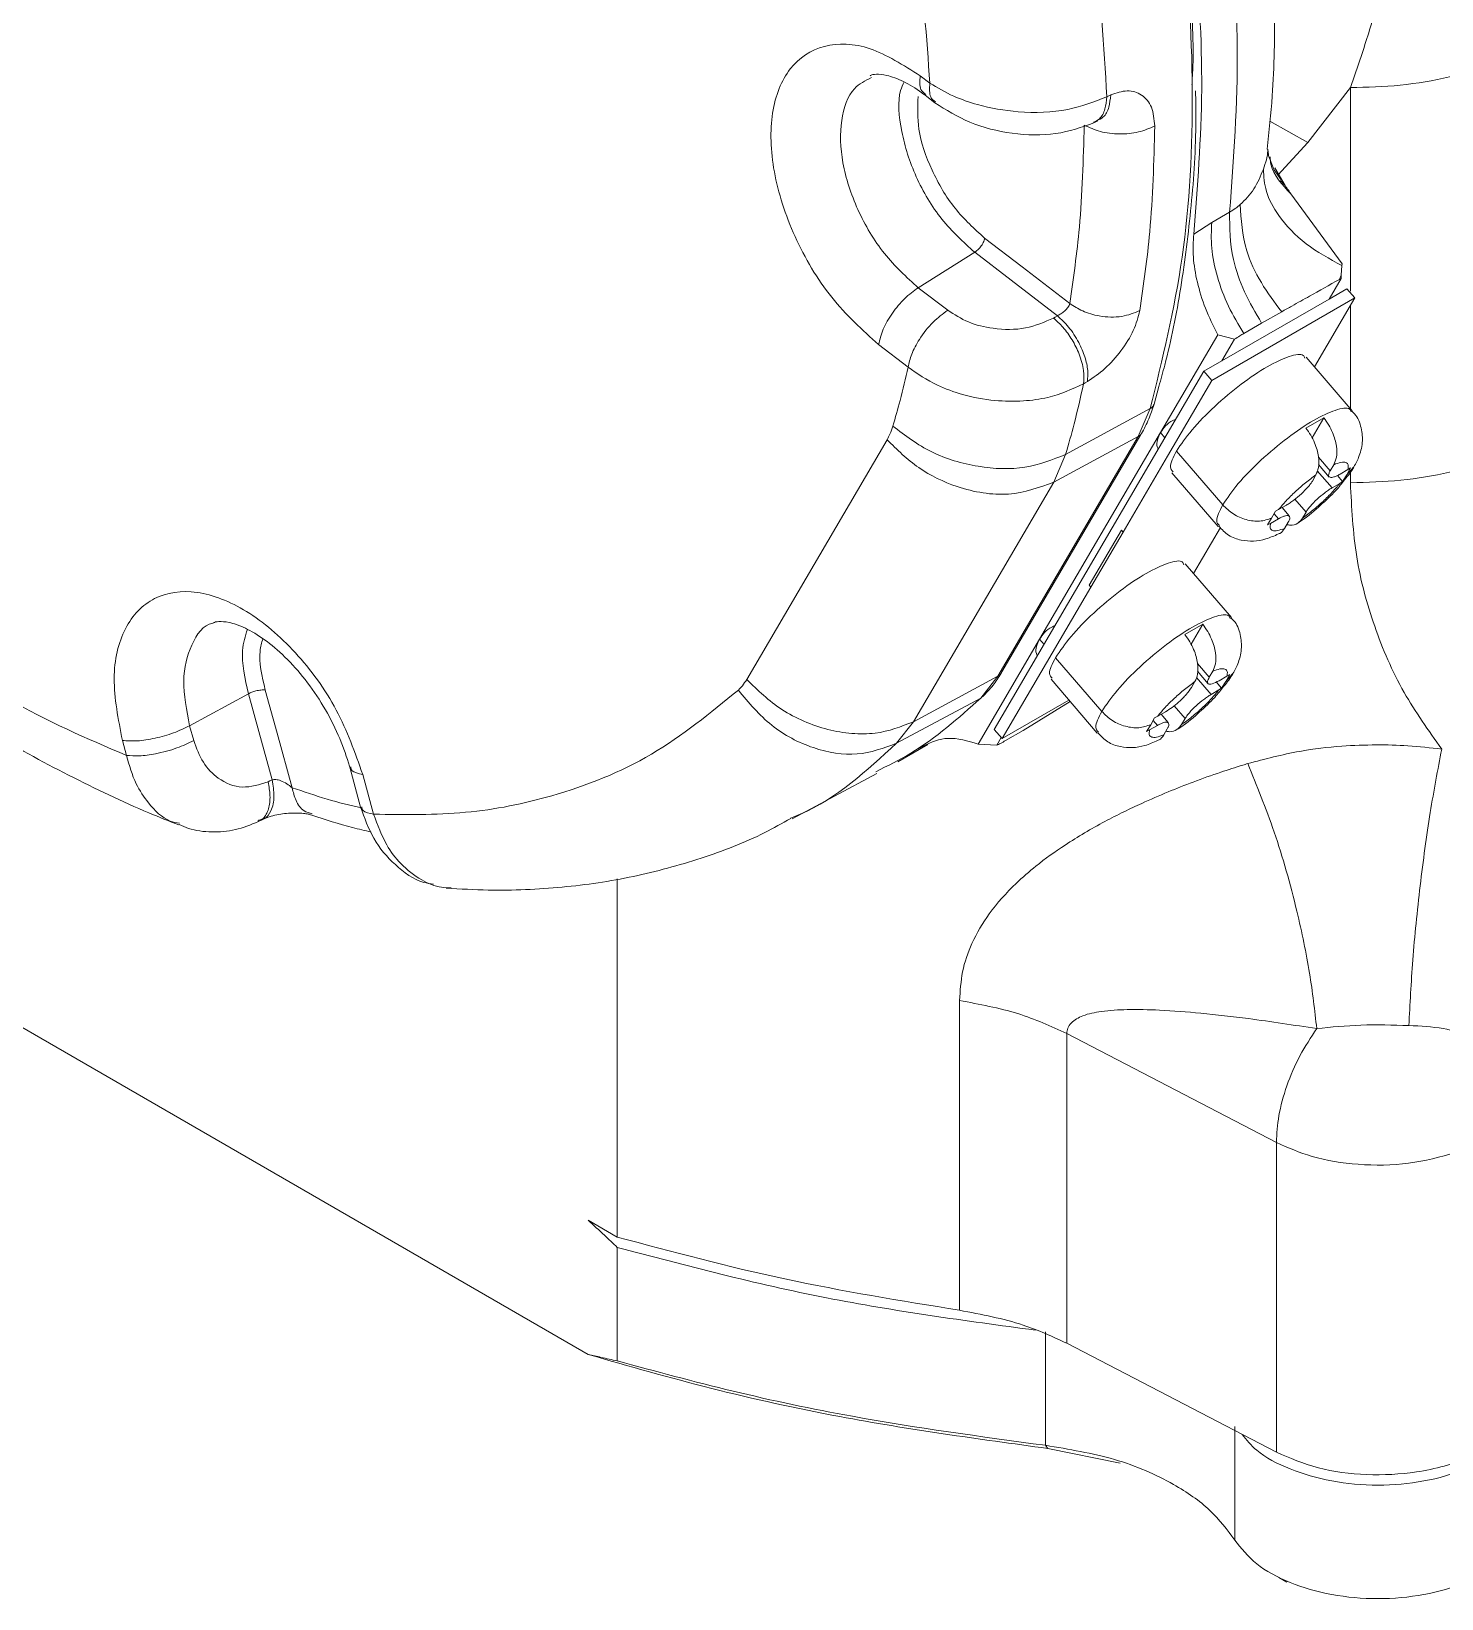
# Model space of a CAD drawing. Header units: millimetres. Extents: x 169 to 14583, y -399 to 10804.
# Drawn here: x 2799.3 to 2855.1, y 7844 to 7905.9 of the extents above; entities that cross this region are included whole.
import ezdxf

# ---------------------------------------------------------------- set-up
doc = ezdxf.new("R2010")
doc.units = ezdxf.units.MM
doc.header["$LTSCALE"] = 35

msp = doc.modelspace()

# ---------------------------------------------------------------- linework, layer by layer
at = {"color": 7, "linetype": 'Continuous', "lineweight": 18}
for p, q in [((2834.501, 7904.177), (2834.885, 7903.882)), ((2834.698, 7903.406), (2835.082, 7903.112)), ((2841.884, 7903.346), (2842.036, 7903.419)), ((2849.839, 7901.538), (2851.519, 7903.713)), ((2851.519, 7903.714), (2851.519, 7895.657)), ((2841.375, 7902.319), (2841.528, 7902.393)), ((2848.331, 7902.385), (2849.839, 7901.538)), ((2848.65, 7900.246), (2849.839, 7901.538)), ((2848.289, 7900.965), (2848.256, 7901.271)), ((2848.486, 7900.48), (2848.268, 7901.051)), ((2848.78, 7900.063), (2848.488, 7900.476)), ((2848.524, 7900.538), (2848.938, 7899.834)), ((2848.754, 7900.041), (2848.938, 7899.834)), ((2849.163, 7899.505), (2851.19, 7896.738)), ((2846.033, 7898.376), (2845.32, 7897.915)), ((2846.033, 7898.376), (2846.74, 7898.785)), ((2836.658, 7897.196), (2834.426, 7895.796)), ((2851.185, 7896.669), (2851.16, 7896.299)), ((2851.19, 7896.738), (2851.185, 7896.669)), ((2834.426, 7895.796), (2835.589, 7894.904)), ((2850.673, 7895.35), (2851.151, 7896.167)), ((2851.38, 7895.758), (2850.673, 7895.35)), ((2851.151, 7896.167), (2851.081, 7896.126)), ((2851.16, 7896.299), (2851.151, 7896.167)), ((2851.695, 7895.392), (2851.38, 7895.758)), ((2846.039, 7892.126), (2851.695, 7895.392)), ((2846.43, 7892.901), (2850.673, 7895.35)), ((2851.695, 7895.392), (2850.097, 7892.662)), ((2848.8, 7894.847), (2848.007, 7894.395)), ((2851.519, 7895.092), (2851.52, 7891.01)), ((2844.007, 7890.067), (2846.27, 7893.933)), ((2846.27, 7893.933), (2846.931, 7893.757)), ((2848.007, 7894.395), (2847.3, 7893.987)), ((2834.021, 7892.653), (2832.857, 7893.545)), ((2846.43, 7892.901), (2846.931, 7893.757)), ((2845.723, 7892.493), (2846.43, 7892.901)), ((2851.594, 7890.923), (2849.764, 7893.048)), ((2837.43, 7878.332), (2845.723, 7892.493)), ((2844.284, 7889.131), (2846.039, 7892.126)), ((2845.723, 7892.493), (2846.039, 7892.126)), ((2843.751, 7891.188), (2843.943, 7891.889)), ((2840.254, 7889.205), (2843.602, 7891.014)), ((2843.602, 7891.014), (2843.129, 7889.907)), ((2849.756, 7890.246), (2850.463, 7890.655)), ((2850.463, 7890.655), (2850.001, 7889.865)), ((2833.19, 7889.785), (2827.64, 7880.309)), ((2843.129, 7889.907), (2837.579, 7880.431)), ((2837.731, 7880.608), (2843.224, 7889.988)), ((2839.223, 7881.898), (2844.007, 7890.067)), ((2843.129, 7889.907), (2839.787, 7888.111)), ((2844.183, 7889.863), (2844.007, 7890.067)), ((2840.254, 7889.205), (2839.787, 7888.111)), ((2842.53, 7886.135), (2844.284, 7889.131)), ((2846.468, 7887.21), (2844.638, 7889.335)), ((2850.257, 7889.1), (2850.722, 7888.561)), ((2844.461, 7888.479), (2846.291, 7886.355)), ((2850.154, 7888.391), (2850.014, 7888.153)), ((2850.21, 7888.554), (2850.791, 7887.88)), ((2850.256, 7888.801), (2850.683, 7888.305)), ((2850.722, 7888.561), (2850.861, 7888.799)), ((2851.004, 7888.369), (2851.21, 7888.131)), ((2851.418, 7888.603), (2851.11, 7888.425)), ((2851.372, 7888.4), (2851.21, 7888.131)), ((2851.372, 7888.4), (2851.646, 7888.701)), ((2851.529, 7888.676), (2851.372, 7888.4)), ((2851.418, 7888.603), (2851.529, 7888.676)), ((2851.52, 7888.502), (2851.52, 7888.085)), ((2839.787, 7888.111), (2834.238, 7878.635)), ((2851.099, 7888.058), (2850.791, 7887.88)), ((2851.21, 7888.131), (2851.099, 7888.058)), ((2848.68, 7887.022), (2848.988, 7887.2)), ((2849.096, 7886.775), (2848.815, 7887.1)), ((2849.765, 7886.927), (2849.327, 7887.436)), ((2848.24, 7886.417), (2848.403, 7886.685)), ((2848.361, 7886.477), (2848.24, 7886.417)), ((2848.361, 7886.477), (2848.669, 7886.655)), ((2848.403, 7886.685), (2848.559, 7886.961)), ((2848.669, 7886.655), (2848.498, 7886.854)), ((2848.559, 7886.961), (2848.68, 7887.022)), ((2849.058, 7886.519), (2848.918, 7886.281)), ((2849.625, 7886.689), (2849.765, 7886.927)), ((2841.191, 7884.03), (2842.467, 7886.209)), ((2842.53, 7886.135), (2841.254, 7883.957)), ((2842.467, 7886.209), (2842.53, 7886.135)), ((2846.376, 7886.309), (2845.313, 7884.492)), ((2846.81, 7882.754), (2844.98, 7884.878)), ((2839.5, 7880.961), (2841.254, 7883.957)), ((2841.254, 7883.957), (2841.191, 7884.03)), ((2845.679, 7882.485), (2844.972, 7882.077)), ((2845.217, 7881.695), (2845.679, 7882.485)), ((2836.794, 7877.75), (2839.223, 7881.898)), ((2839.223, 7881.898), (2839.399, 7881.693)), ((2837.746, 7877.966), (2839.5, 7880.961)), ((2839.854, 7881.165), (2841.684, 7879.041)), ((2845.473, 7880.93), (2845.937, 7880.392)), ((2837.579, 7880.431), (2834.238, 7878.635)), ((2837.579, 7880.431), (2836.898, 7879.567)), ((2839.677, 7880.31), (2841.507, 7878.185)), ((2845.426, 7880.384), (2846.007, 7879.71)), ((2845.472, 7880.632), (2845.899, 7880.136)), ((2845.937, 7880.392), (2846.077, 7880.629)), ((2846.634, 7880.433), (2846.326, 7880.255)), ((2846.861, 7880.532), (2846.588, 7880.23)), ((2846.588, 7880.23), (2846.744, 7880.506)), ((2846.634, 7880.433), (2846.744, 7880.506)), ((2807.926, 7879.739), (2805.604, 7878.476)), ((2845.369, 7880.221), (2845.23, 7879.983)), ((2846.315, 7879.889), (2846.007, 7879.71)), ((2846.426, 7879.962), (2846.215, 7880.205)), ((2846.426, 7879.962), (2846.315, 7879.889)), ((2846.588, 7880.23), (2846.426, 7879.962)), ((2836.898, 7879.567), (2833.564, 7877.781)), ((2840.384, 7879.489), (2837.746, 7877.966)), ((2838.576, 7878.291), (2840.433, 7879.432)), ((2844.204, 7879.03), (2843.896, 7878.852)), ((2844.981, 7878.758), (2844.543, 7879.266)), ((2805.604, 7878.476), (2805.766, 7877.889)), ((2834.238, 7878.635), (2833.564, 7877.781)), ((2843.456, 7878.247), (2843.618, 7878.516)), ((2843.577, 7878.308), (2843.885, 7878.486)), ((2843.618, 7878.516), (2843.775, 7878.792)), ((2843.885, 7878.486), (2843.714, 7878.685)), ((2843.775, 7878.792), (2843.896, 7878.852)), ((2844.312, 7878.605), (2844.031, 7878.931)), ((2844.841, 7878.52), (2844.981, 7878.758)), ((2803.104, 7877.302), (2802.943, 7877.889)), ((2837.746, 7877.966), (2837.43, 7878.332)), ((2837.528, 7877.7), (2837.709, 7878.009)), ((2837.878, 7877.888), (2838.576, 7878.291)), ((2843.577, 7878.308), (2843.456, 7878.247)), ((2844.273, 7878.349), (2844.134, 7878.112)), ((2833.621, 7877.048), (2834.798, 7877.727)), ((2834.194, 7877.44), (2834.64, 7877.679)), ((2836.794, 7877.75), (2837.528, 7877.7)), ((2811.936, 7876.832), (2812.368, 7875.261)), ((2812.45, 7876.547), (2812.882, 7874.975)), ((2829.437, 7874.797), (2832.782, 7876.587)), ((2808.32, 7874.682), (2808.478, 7874.76)), ((2822.519, 7858.255), (2822.519, 7872.421)), ((2821.367, 7853.613), (2796.36, 7868.049)), ((2836.058, 7867.608), (2836.058, 7855.36)), ((2840.298, 7866.301), (2848.589, 7861.991)), ((2840.298, 7866.301), (2840.298, 7854.053)), ((2848.589, 7849.743), (2848.589, 7861.991)), ((2822.519, 7858.255), (2821.367, 7858.92)), ((2822.519, 7857.847), (2822.519, 7853.356)), ((2839.457, 7854.509), (2839.457, 7850.018)), ((2846.944, 7850.761), (2846.944, 7846.27)), ((2839.554, 7849.893), (2842.417, 7849.306)), ((2848.683, 7844.796), (2849.01, 7844.606))]:
    msp.add_line(p, q, dxfattribs=at)
at = {"color": 7, "linetype": 'Continuous', "lineweight": 18, "flags": 128}
for points in [[(2840.417, 7895.177), (2838.532, 7896.623), (2837.05, 7897.758)], [(2839.928, 7894.689), (2838.097, 7896.093), (2836.658, 7897.196)], [(2839.928, 7894.689), (2839.842, 7894.638), (2839.775, 7894.598)], [(2841.118, 7892.086), (2841.032, 7892.036), (2840.964, 7891.996)], [(2808.863, 7876.335), (2808.339, 7878.241), (2807.926, 7879.739)], [(2809.654, 7876.024), (2809.059, 7878.187), (2808.592, 7879.886)], [(2808.863, 7876.335), (2808.775, 7876.291), (2808.706, 7876.257)], [(2840.298, 7854.053), (2844.941, 7851.64), (2848.589, 7849.743)], [(2839.457, 7850.018), (2839.512, 7849.948), (2839.554, 7849.893)]]:
    msp.add_lwpolyline(points, dxfattribs=at)
at = {"color": 7, "linetype": 'Continuous', "lineweight": 18}
for points, knots in [([(2845.32, 7897.915), (2845.47, 7899.799), (2845.771, 7903.56), (2845.41, 7909.691), (2844.459, 7916.063), (2842.872, 7922.627), (2840.692, 7929.263), (2837.943, 7935.853), (2834.705, 7942.334), (2832.158, 7946.442), (2830.882, 7948.499)], [0, 0, 0, 0, 0.12525, 0.250011, 0.374766, 0.500001, 0.625239, 0.750001, 0.874763, 1, 1, 1, 1]), ([(2830.65, 7948.312), (2832.108, 7945.94), (2835.022, 7941.199), (2838.606, 7933.677), (2841.517, 7926.06), (2843.671, 7918.438), (2844.891, 7911.07), (2845.395, 7906.152), (2845.255, 7903.895), (2845.25, 7903.823)], [0, 0, 0, 0, 0.165869, 0.331532, 0.497185, 0.663023, 0.828865, 0.994526, 1, 1, 1, 1]), ([(2827.193, 7946.356), (2828.389, 7944.434), (2830.779, 7940.59), (2833.858, 7934.533), (2836.51, 7928.37), (2838.703, 7922.056), (2840.373, 7915.696), (2841.517, 7909.357), (2841.762, 7905.35), (2841.884, 7903.346)], [0, 0, 0, 0, 0.140003, 0.280007, 0.42001, 0.560014, 0.706676, 0.853338, 1, 1, 1, 1]), ([(2821.487, 7942.539), (2822.905, 7940.228), (2825.739, 7935.604), (2829.175, 7928.256), (2831.716, 7921.347), (2833.413, 7915.016), (2834.492, 7909.311), (2834.754, 7905.692), (2834.885, 7903.882)], [0, 0, 0, 0, 0.186634, 0.373274, 0.559906, 0.706603, 0.853304, 1, 1, 1, 1]), ([(2848.226, 7901.28), (2848.301, 7901.976), (2848.497, 7903.817), (2848.546, 7906.947), (2848.401, 7910.637), (2848.012, 7914.423), (2847.391, 7918.276), (2846.594, 7922.009), (2845.915, 7924.46), (2845.599, 7925.601)], [0, 0, 0, 0, 0.0937321, 0.2481244, 0.402723, 0.5572743, 0.7116737, 0.8658724, 1, 1, 1, 1]), ([(2846.74, 7898.785), (2846.899, 7900.91), (2847.218, 7905.16), (2846.692, 7911.65), (2845.677, 7917.84), (2844.644, 7921.721), (2844.128, 7923.662)], [0, 0, 0, 0, 0.279961, 0.559922, 0.779961, 1, 1, 1, 1]), ([(2853.273, 7923.743), (2853.441, 7923.086), (2853.781, 7921.756), (2854.058, 7919.648), (2854.172, 7917.409), (2854.102, 7915.47), (2853.957, 7913.853), (2853.797, 7912.584), (2853.571, 7911.204), (2853.295, 7909.834), (2852.95, 7908.361), (2852.517, 7906.76), (2852.024, 7905.159), (2851.663, 7904.124), (2851.52, 7903.714)], [0, 0, 0, 0, 0.107755, 0.218412, 0.332253, 0.452307, 0.509597, 0.571834, 0.638979, 0.710995, 0.770518, 0.851763, 0.941218, 1, 1, 1, 1]), ([(2853.273, 7923.743), (2853.41, 7923.595), (2853.682, 7923.301), (2854.071, 7922.833), (2854.446, 7922.346), (2854.804, 7921.837), (2855.148, 7921.309), (2855.476, 7920.76), (2855.972, 7919.855), (2856.589, 7918.528), (2857.581, 7915.784), (2858.198, 7912.931), (2858.533, 7910.124), (2858.659, 7908.598), (2858.722, 7907.289), (2858.744, 7906.355), (2858.749, 7905.881), (2858.751, 7905.643), (2858.751, 7905.507), (2858.751, 7905.438), (2858.751, 7905.404)], [0, 0, 0, 0, 0.0362716, 0.0725166, 0.1087744, 0.145069, 0.1814246, 0.217865, 0.2544143, 0.3556594, 0.4583843, 0.7166696, 0.7866137, 0.8570825, 0.9281736, 0.9639837, 0.9819599, 0.9909663, 0.9954742, 1, 1, 1, 1]), ([(2832.857, 7893.545), (2832.213, 7894.128), (2830.925, 7895.295), (2829.446, 7897.803), (2828.603, 7900.415), (2828.534, 7902.806), (2829.25, 7904.594), (2830.636, 7905.497), (2832.495, 7905.446), (2833.832, 7904.6), (2834.501, 7904.177)], [0, 0, 0, 0, 0.125011, 0.249999, 0.374998, 0.499996, 0.624994, 0.749994, 0.874944, 1, 1, 1, 1]), ([(2851.52, 7903.714), (2852.181, 7903.729), (2853.519, 7903.761), (2855.455, 7904.103), (2857.258, 7904.635), (2858.257, 7905.149), (2858.751, 7905.404)], [0, 0, 0, 0, 0.247474, 0.5, 0.752526, 1, 1, 1, 1]), ([(2834.426, 7895.796), (2833.961, 7896.217), (2833.031, 7897.06), (2831.963, 7898.87), (2831.351, 7900.761), (2831.314, 7902.467), (2831.736, 7903.689), (2832.329, 7903.987), (2832.569, 7904.108)], [0, 0, 0, 0, 0.1759551, 0.3519102, 0.5278653, 0.7038204, 0.8797755, 1, 1, 1, 1]), ([(2832.524, 7904.177), (2832.53, 7904.181), (2832.581, 7904.219), (2832.72, 7904.247), (2833.162, 7904.223), (2833.803, 7903.995), (2834.357, 7903.663), (2834.653, 7903.44), (2834.699, 7903.406)], [0, 0, 0, 0, 0.031352, 0.280008, 0.502957, 0.740563, 0.960224, 1, 1, 1, 1]), ([(2836.658, 7897.196), (2836.208, 7897.603), (2835.309, 7898.417), (2834.267, 7900.179), (2833.708, 7901.976), (2833.583, 7903.329), (2833.812, 7903.828), (2833.861, 7903.936)], [0, 0, 0, 0, 0.233891, 0.467782, 0.701674, 0.935565, 1, 1, 1, 1]), ([(2834.501, 7904.177), (2834.487, 7903.974), (2834.464, 7903.632), (2834.648, 7903.493), (2834.723, 7903.436)], [0, 0, 0, 0, 0.593246, 1, 1, 1, 1]), ([(2834.885, 7903.882), (2834.871, 7903.678), (2834.847, 7903.333), (2835.036, 7903.199), (2835.113, 7903.145)], [0, 0, 0, 0, 0.594325, 1, 1, 1, 1]), ([(2834.885, 7903.882), (2835.188, 7903.703), (2835.755, 7903.367), (2836.942, 7902.959), (2838.49, 7902.684), (2840.36, 7902.749), (2841.39, 7903.152), (2841.884, 7903.346)], [0, 0, 0, 0, 0.155618, 0.291561, 0.503527, 0.761466, 1, 1, 1, 1]), ([(2834.415, 7903.352), (2834.399, 7902.933), (2834.365, 7902.038), (2834.91, 7900.435), (2835.832, 7898.862), (2836.644, 7898.126), (2837.05, 7897.758)], [0, 0, 0, 0, 0.2268963, 0.4845904, 0.7421229, 1, 1, 1, 1]), ([(2841.884, 7903.346), (2841.867, 7903.18), (2841.832, 7902.831), (2841.642, 7902.473), (2841.441, 7902.381), (2841.362, 7902.345)], [0, 0, 0, 0, 0.355145, 0.745296, 1, 1, 1, 1]), ([(2842.036, 7903.419), (2842.02, 7903.252), (2841.985, 7902.903), (2841.79, 7902.54), (2841.582, 7902.446), (2841.495, 7902.407)], [0, 0, 0, 0, 0.347982, 0.730255, 1, 1, 1, 1]), ([(2842.036, 7903.419), (2842.261, 7903.496), (2842.716, 7903.652), (2843.293, 7903.458), (2843.703, 7902.974), (2843.756, 7902.454), (2843.782, 7902.192)], [0, 0, 0, 0, 0.237982, 0.482682, 0.738233, 1, 1, 1, 1]), ([(2843.943, 7891.889), (2844.021, 7892.169), (2844.372, 7893.423), (2844.843, 7895.781), (2845.248, 7899.029), (2845.428, 7901.638), (2845.401, 7903.198), (2845.395, 7903.578)], [0, 0, 0, 0, 0.0798474, 0.356772, 0.6338292, 0.9109798, 1, 1, 1, 1]), ([(2835.084, 7903.11), (2835.525, 7902.83), (2836.41, 7902.267), (2838.139, 7901.843), (2839.922, 7901.8), (2840.889, 7902.145), (2841.375, 7902.319)], [0, 0, 0, 0, 0.246085, 0.494446, 0.745708, 1, 1, 1, 1]), ([(2840.992, 7902.226), (2840.954, 7900.863), (2840.887, 7898.428), (2840.561, 7896.171), (2840.417, 7895.177)], [0, 0, 0, 0, 0.559968, 1, 1, 1, 1]), ([(2843.782, 7902.192), (2843.744, 7900.779), (2843.674, 7898.257), (2843.336, 7895.919), (2843.188, 7894.891)], [0, 0, 0, 0, 0.559967, 1, 1, 1, 1]), ([(2848.075, 7900.486), (2848.163, 7900.739), (2848.261, 7901.023), (2848.246, 7901.255), (2848.245, 7901.28)], [0, 0, 0, 0, 0.891368, 1, 1, 1, 1]), ([(2848.341, 7900.974), (2848.349, 7900.875), (2848.397, 7900.314), (2848.817, 7899.87), (2849.163, 7899.505)], [0, 0, 0, 0, 0.17746, 1, 1, 1, 1]), ([(2847.161, 7899.083), (2847.355, 7899.277), (2847.749, 7899.671), (2847.965, 7900.212), (2848.075, 7900.486)], [0, 0, 0, 0, 0.493183, 1, 1, 1, 1]), ([(2851.185, 7896.669), (2850.691, 7896.94), (2849.68, 7897.495), (2848.683, 7898.562), (2848.131, 7899.595), (2848.094, 7900.194), (2848.075, 7900.486)], [0, 0, 0, 0, 0.274494, 0.562163, 0.786505, 1, 1, 1, 1]), ([(2848.938, 7899.834), (2848.981, 7899.774), (2849.058, 7899.667), (2849.131, 7899.555), (2849.163, 7899.505)], [0, 0, 0, 0, 0.55374, 1, 1, 1, 1]), ([(2846.74, 7898.785), (2846.822, 7898.835), (2846.969, 7898.925), (2847.102, 7899.035), (2847.161, 7899.083)], [0, 0, 0, 0, 0.555394, 1, 1, 1, 1]), ([(2848.8, 7894.847), (2848.517, 7895.223), (2847.941, 7895.989), (2847.25, 7897.501), (2847.194, 7898.487), (2847.161, 7899.083)], [0, 0, 0, 0, 0.276678, 0.562556, 1, 1, 1, 1]), ([(2847.3, 7893.987), (2847.087, 7894.342), (2846.655, 7895.064), (2846.227, 7896.232), (2845.987, 7897.379), (2846.018, 7898.047), (2846.033, 7898.376)], [0, 0, 0, 0, 0.24596, 0.499952, 0.753969, 1, 1, 1, 1]), ([(2848.007, 7894.395), (2847.769, 7894.8), (2847.292, 7895.61), (2846.748, 7897.179), (2846.743, 7898.176), (2846.74, 7898.785)], [0, 0, 0, 0, 0.280601, 0.561202, 1, 1, 1, 1]), ([(2837.05, 7897.758), (2837.036, 7897.702), (2837.007, 7897.59), (2836.9, 7897.42), (2836.779, 7897.282), (2836.698, 7897.224), (2836.658, 7897.196)], [0, 0, 0, 0, 0.279642, 0.559288, 0.779644, 1, 1, 1, 1]), ([(2846.27, 7893.933), (2846.099, 7894.282), (2845.761, 7894.97), (2845.443, 7896.02), (2845.271, 7897.026), (2845.303, 7897.618), (2845.32, 7897.915)], [0, 0, 0, 0, 0.256711, 0.50682, 0.753544, 1, 1, 1, 1]), ([(2851.081, 7896.126), (2850.687, 7895.903), (2850.059, 7895.547), (2849.303, 7895.129), (2848.935, 7894.922), (2848.8, 7894.847)], [0, 0, 0, 0, 0.514513, 0.822428, 1, 1, 1, 1]), ([(2851.081, 7896.126), (2851.096, 7896.158), (2851.123, 7896.216), (2851.149, 7896.274), (2851.16, 7896.299)], [0, 0, 0, 0, 0.560041, 1, 1, 1, 1]), ([(2840.417, 7895.177), (2840.399, 7895.125), (2840.361, 7895.019), (2840.222, 7894.875), (2840.07, 7894.761), (2839.976, 7894.713), (2839.928, 7894.689)], [0, 0, 0, 0, 0.274659, 0.555015, 0.778061, 1, 1, 1, 1]), ([(2843.188, 7894.891), (2842.959, 7894.799), (2842.486, 7894.609), (2841.646, 7894.639), (2840.921, 7894.846), (2840.58, 7895.07), (2840.417, 7895.177)], [0, 0, 0, 0, 0.273814, 0.5663848, 0.7920835, 1, 1, 1, 1]), ([(2835.589, 7894.904), (2835.394, 7894.76), (2834.987, 7894.46), (2834.48, 7893.809), (2834.142, 7893.171), (2834.06, 7892.822), (2834.021, 7892.653)], [0, 0, 0, 0, 0.266716, 0.556943, 0.785525, 1, 1, 1, 1]), ([(2839.775, 7894.598), (2839.42, 7894.442), (2838.711, 7894.128), (2837.466, 7894.133), (2836.376, 7894.402), (2835.852, 7894.737), (2835.589, 7894.904)], [0, 0, 0, 0, 0.279578, 0.559242, 0.779637, 1, 1, 1, 1]), ([(2839.775, 7894.598), (2839.902, 7894.483), (2840.168, 7894.242), (2840.525, 7893.74), (2840.82, 7893.145), (2840.996, 7892.516), (2840.974, 7892.164), (2840.964, 7891.996)], [0, 0, 0, 0, 0.17614, 0.366711, 0.563802, 0.79098, 1, 1, 1, 1]), ([(2841.118, 7892.086), (2841.128, 7892.226), (2841.151, 7892.518), (2841.03, 7893.062), (2840.777, 7893.665), (2840.395, 7894.257), (2840.08, 7894.549), (2839.928, 7894.689)], [0, 0, 0, 0, 0.176149, 0.366723, 0.563812, 0.790985, 1, 1, 1, 1]), ([(2843.188, 7894.891), (2843.12, 7894.633), (2842.987, 7894.12), (2842.471, 7893.3), (2841.819, 7892.565), (2841.349, 7892.244), (2841.118, 7892.086)], [0, 0, 0, 0, 0.257594, 0.51209, 0.759123, 1, 1, 1, 1]), ([(2846.931, 7893.757), (2847.002, 7893.803), (2847.128, 7893.886), (2847.248, 7893.956), (2847.3, 7893.987)], [0, 0, 0, 0, 0.56464, 1, 1, 1, 1]), ([(2834.021, 7892.653), (2833.919, 7892.21), (2833.736, 7891.418), (2833.517, 7890.659), (2833.42, 7890.325)], [0, 0, 0, 0, 0.559995, 1, 1, 1, 1]), ([(2840.964, 7891.996), (2840.513, 7891.789), (2839.789, 7891.459), (2838.551, 7891.294), (2837.4, 7891.308), (2836.238, 7891.529), (2835.037, 7891.96), (2834.393, 7892.399), (2834.021, 7892.653)], [0, 0, 0, 0, 0.219971, 0.352552, 0.499908, 0.669067, 0.808931, 1, 1, 1, 1]), ([(2844.638, 7889.335), (2844.821, 7889.606), (2845.188, 7890.148), (2846.132, 7891.113), (2847.197, 7892.008), (2848.263, 7892.723), (2849.126, 7893.117), (2849.643, 7893.211), (2849.701, 7893.051), (2849.716, 7893.008)], [0, 0, 0, 0, 0.1570145, 0.3140256, 0.4710382, 0.6280509, 0.7850635, 0.9420762, 1, 1, 1, 1]), ([(2840.964, 7891.996), (2840.845, 7891.463), (2840.631, 7890.513), (2840.369, 7889.604), (2840.254, 7889.205)], [0, 0, 0, 0, 0.559994, 1, 1, 1, 1]), ([(2843.254, 7890.026), (2843.356, 7890.216), (2843.552, 7890.578), (2843.687, 7890.991), (2843.751, 7891.188)], [0, 0, 0, 0, 0.525137, 1, 1, 1, 1]), ([(2843.602, 7891.014), (2843.647, 7891.044), (2843.719, 7891.091), (2843.735, 7891.164), (2843.742, 7891.191)], [0, 0, 0, 0, 0.641969, 1, 1, 1, 1]), ([(2851.546, 7890.884), (2851.531, 7890.927), (2851.473, 7891.087), (2850.956, 7890.993), (2850.093, 7890.599), (2849.027, 7889.883), (2847.962, 7888.988), (2847.018, 7888.023), (2846.651, 7887.481), (2846.468, 7887.21)], [0, 0, 0, 0, 0.057571, 0.214642, 0.371714, 0.528785, 0.685857, 0.842928, 1, 1, 1, 1]), ([(2851.63, 7888.661), (2851.706, 7888.8), (2851.874, 7889.103), (2852.019, 7889.641), (2851.97, 7890.252), (2851.807, 7890.712), (2851.609, 7890.88), (2851.569, 7890.914)], [0, 0, 0, 0, 0.214168, 0.470161, 0.702575, 0.93956, 1, 1, 1, 1]), ([(2833.42, 7890.325), (2833.384, 7890.217), (2833.32, 7890.024), (2833.23, 7889.858), (2833.19, 7889.785)], [0, 0, 0, 0, 0.559959, 1, 1, 1, 1]), ([(2844.007, 7890.067), (2844.132, 7890.248), (2844.276, 7890.458), (2844.575, 7890.585), (2844.616, 7890.602)], [0, 0, 0, 0, 0.861893, 1, 1, 1, 1]), ([(2850.154, 7888.391), (2850.194, 7888.483), (2850.282, 7888.683), (2850.278, 7889.045), (2850.208, 7889.385), (2850.106, 7889.672), (2849.957, 7889.971), (2849.825, 7890.153), (2849.756, 7890.246)], [0, 0, 0, 0, 0.200902, 0.434033, 0.563211, 0.700536, 0.846092, 1, 1, 1, 1]), ([(2850.463, 7890.655), (2850.532, 7890.561), (2850.664, 7890.379), (2850.812, 7890.079), (2850.914, 7889.793), (2850.985, 7889.453), (2850.989, 7889.091), (2850.901, 7888.891), (2850.861, 7888.799)], [0, 0, 0, 0, 0.153908, 0.299464, 0.436789, 0.565967, 0.799098, 1, 1, 1, 1]), ([(2839.787, 7888.111), (2839.209, 7887.898), (2838.054, 7887.472), (2836.082, 7887.803), (2834.383, 7888.608), (2833.587, 7889.393), (2833.19, 7889.785)], [0, 0, 0, 0, 0.279632, 0.559263, 0.779632, 1, 1, 1, 1]), ([(2843.249, 7890.029), (2843.244, 7890.018), (2843.223, 7889.965), (2843.171, 7889.933), (2843.129, 7889.907)], [0, 0, 0, 0, 0.204504, 1, 1, 1, 1]), ([(2843.916, 7889.407), (2843.903, 7889.438), (2843.809, 7889.66), (2843.915, 7889.879), (2844.007, 7890.067)], [0, 0, 0, 0, 0.139019, 1, 1, 1, 1]), ([(2851.52, 7888.085), (2852.188, 7888.101), (2853.526, 7888.133), (2855.455, 7888.475), (2857.252, 7889.004), (2858.252, 7889.518), (2858.751, 7889.775)], [0, 0, 0, 0, 0.25, 0.5, 0.75, 1, 1, 1, 1]), ([(2844.509, 7888.519), (2844.456, 7888.572), (2844.317, 7888.707), (2844.516, 7889.096), (2844.638, 7889.335)], [0, 0, 0, 0, 0.386906, 1, 1, 1, 1]), ([(2848.68, 7887.022), (2848.775, 7887.137), (2848.965, 7887.368), (2849.337, 7887.734), (2849.741, 7888.089), (2850.016, 7888.29), (2850.154, 7888.391)], [0, 0, 0, 0, 0.249842, 0.5, 0.750158, 1, 1, 1, 1]), ([(2850.722, 7888.561), (2850.703, 7888.527), (2850.667, 7888.46), (2850.644, 7888.357), (2850.696, 7888.288), (2850.826, 7888.294), (2850.977, 7888.352), (2851.065, 7888.4), (2851.11, 7888.425)], [0, 0, 0, 0, 0.124637, 0.246421, 0.501058, 0.754645, 0.875928, 1, 1, 1, 1]), ([(2850.861, 7888.799), (2850.961, 7888.835), (2851.161, 7888.909), (2851.35, 7888.896), (2851.455, 7888.806), (2851.43, 7888.67), (2851.418, 7888.603)], [0, 0, 0, 0, 0.249842, 0.5, 0.750158, 1, 1, 1, 1]), ([(2851.289, 7888.2), (2851.361, 7888.284), (2851.504, 7888.449), (2851.603, 7888.615), (2851.652, 7888.697)], [0, 0, 0, 0, 0.506286, 1, 1, 1, 1]), ([(2848.988, 7887.2), (2849.035, 7887.228), (2849.128, 7887.285), (2849.331, 7887.431), (2849.585, 7887.648), (2849.81, 7887.875), (2849.946, 7888.044), (2849.991, 7888.116), (2850.014, 7888.153)], [0, 0, 0, 0, 0.124637, 0.246421, 0.501058, 0.754645, 0.875928, 1, 1, 1, 1]), ([(2851.099, 7888.058), (2851.004, 7887.943), (2850.814, 7887.712), (2850.442, 7887.346), (2850.038, 7886.991), (2849.763, 7886.79), (2849.625, 7886.689)], [0, 0, 0, 0, 0.249842, 0.5, 0.750158, 1, 1, 1, 1]), ([(2850.791, 7887.88), (2850.744, 7887.852), (2850.651, 7887.795), (2850.448, 7887.649), (2850.194, 7887.432), (2849.969, 7887.205), (2849.833, 7887.036), (2849.788, 7886.964), (2849.765, 7886.927)], [0, 0, 0, 0, 0.124637, 0.246421, 0.501058, 0.754645, 0.875928, 1, 1, 1, 1]), ([(2850.327, 7887.185), (2850.542, 7887.378), (2850.913, 7887.712), (2851.178, 7888.055), (2851.289, 7888.2)], [0, 0, 0, 0, 0.578612, 1, 1, 1, 1]), ([(2851.52, 7888.085), (2851.567, 7887.104), (2851.659, 7885.188), (2852.411, 7882.398), (2853.518, 7879.82), (2854.606, 7878.286), (2855.129, 7877.549)], [0, 0, 0, 0, 0.264749, 0.517121, 0.768257, 1, 1, 1, 1]), ([(2846.468, 7887.21), (2846.346, 7886.971), (2846.147, 7886.582), (2846.286, 7886.446), (2846.34, 7886.394)], [0, 0, 0, 0, 0.612192, 1, 1, 1, 1]), ([(2849.454, 7886.505), (2849.467, 7886.512), (2849.733, 7886.669), (2850.051, 7886.919), (2850.305, 7887.164), (2850.327, 7887.185)], [0, 0, 0, 0, 0.045201, 0.91769, 1, 1, 1, 1]), ([(2848.918, 7886.281), (2848.818, 7886.245), (2848.618, 7886.171), (2848.429, 7886.184), (2848.324, 7886.275), (2848.349, 7886.41), (2848.361, 7886.477)], [0, 0, 0, 0, 0.249842, 0.5, 0.750158, 1, 1, 1, 1]), ([(2849.058, 7886.519), (2849.076, 7886.553), (2849.112, 7886.62), (2849.135, 7886.723), (2849.083, 7886.792), (2848.953, 7886.786), (2848.802, 7886.728), (2848.714, 7886.68), (2848.669, 7886.655)], [0, 0, 0, 0, 0.124637, 0.246421, 0.501058, 0.754645, 0.875928, 1, 1, 1, 1]), ([(2849.625, 7886.689), (2849.569, 7886.616), (2849.446, 7886.458), (2849.212, 7886.39), (2849.049, 7886.418), (2849.003, 7886.426)], [0, 0, 0, 0, 0.383497, 0.828513, 1, 1, 1, 1]), ([(2846.317, 7886.364), (2846.437, 7886.235), (2846.685, 7885.971), (2847.193, 7885.796), (2847.705, 7885.761), (2848.197, 7885.848), (2848.51, 7885.986), (2848.675, 7886.058)], [0, 0, 0, 0, 0.188228, 0.386053, 0.57043, 0.773954, 1, 1, 1, 1]), ([(2848.668, 7886.065), (2848.69, 7886.07), (2848.801, 7886.095), (2848.866, 7886.199), (2848.918, 7886.281)], [0, 0, 0, 0, 0.200648, 1, 1, 1, 1]), ([(2839.854, 7881.165), (2840.037, 7881.436), (2840.404, 7881.978), (2841.348, 7882.943), (2842.413, 7883.838), (2843.479, 7884.554), (2844.342, 7884.948), (2844.859, 7885.042), (2844.917, 7884.882), (2844.932, 7884.838)], [0, 0, 0, 0, 0.157014, 0.314026, 0.471041, 0.628056, 0.785071, 0.942086, 1, 1, 1, 1]), ([(2802.943, 7877.889), (2802.779, 7878.733), (2802.453, 7880.421), (2802.954, 7882.439), (2804.126, 7883.667), (2805.854, 7883.914), (2807.863, 7883.139), (2809.834, 7881.467), (2811.531, 7879.14), (2812.144, 7877.411), (2812.45, 7876.547)], [0, 0, 0, 0, 0.125009, 0.249998, 0.374994, 0.499995, 0.624991, 0.749994, 0.87495, 1, 1, 1, 1]), ([(2841.684, 7879.041), (2841.867, 7879.312), (2842.234, 7879.854), (2843.178, 7880.819), (2844.243, 7881.714), (2845.309, 7882.429), (2846.172, 7882.823), (2846.689, 7882.917), (2846.746, 7882.757), (2846.762, 7882.714)], [0, 0, 0, 0, 0.157072, 0.314143, 0.471215, 0.628286, 0.785358, 0.942429, 1, 1, 1, 1]), ([(2846.846, 7880.492), (2846.922, 7880.63), (2847.09, 7880.934), (2847.235, 7881.472), (2847.186, 7882.082), (2847.023, 7882.543), (2846.825, 7882.71), (2846.785, 7882.745)], [0, 0, 0, 0, 0.214168, 0.470161, 0.702575, 0.93956, 1, 1, 1, 1]), ([(2805.604, 7878.476), (2805.484, 7879.09), (2805.244, 7880.318), (2805.637, 7881.707), (2806.125, 7882.475), (2806.535, 7882.532), (2806.54, 7882.532)], [0, 0, 0, 0, 0.332009, 0.664017, 0.996026, 1, 1, 1, 1]), ([(2806.54, 7882.537), (2806.54, 7882.538), (2806.589, 7882.576), (2806.706, 7882.598), (2807.136, 7882.589), (2807.779, 7882.374), (2808.562, 7881.91), (2809.385, 7881.217), (2810.188, 7880.319), (2810.914, 7879.26), (2811.498, 7878.128), (2811.802, 7877.306), (2811.92, 7876.89), (2811.936, 7876.833)], [0, 0, 0, 0, 0.000514, 0.120202, 0.222753, 0.332245, 0.438606, 0.545877, 0.655249, 0.766292, 0.878094, 0.983147, 1, 1, 1, 1]), ([(2807.926, 7879.739), (2807.794, 7880.344), (2807.583, 7881.313), (2807.805, 7882.017), (2807.888, 7882.281)], [0, 0, 0, 0, 0.623629, 1, 1, 1, 1]), ([(2839.223, 7881.898), (2839.347, 7882.079), (2839.492, 7882.289), (2839.791, 7882.415), (2839.832, 7882.433)], [0, 0, 0, 0, 0.8618339, 1, 1, 1, 1]), ([(2845.679, 7882.485), (2845.747, 7882.391), (2845.88, 7882.209), (2846.028, 7881.91), (2846.129, 7881.623), (2846.201, 7881.283), (2846.205, 7880.922), (2846.117, 7880.722), (2846.077, 7880.629)], [0, 0, 0, 0, 0.153908, 0.299464, 0.436789, 0.565967, 0.799098, 1, 1, 1, 1]), ([(2808.498, 7881.915), (2808.452, 7881.758), (2808.289, 7881.201), (2808.465, 7880.435), (2808.592, 7879.886)], [0, 0, 0, 0, 0.28201, 1, 1, 1, 1]), ([(2839.132, 7881.237), (2839.119, 7881.268), (2839.024, 7881.49), (2839.131, 7881.709), (2839.223, 7881.898)], [0, 0, 0, 0, 0.139066, 1, 1, 1, 1]), ([(2845.369, 7880.221), (2845.41, 7880.314), (2845.498, 7880.513), (2845.494, 7880.875), (2845.424, 7881.216), (2845.322, 7881.502), (2845.173, 7881.801), (2845.04, 7881.983), (2844.972, 7882.077)], [0, 0, 0, 0, 0.200902, 0.434033, 0.563211, 0.700536, 0.846092, 1, 1, 1, 1]), ([(2839.725, 7880.35), (2839.671, 7880.402), (2839.533, 7880.537), (2839.732, 7880.927), (2839.854, 7881.165)], [0, 0, 0, 0, 0.386931, 1, 1, 1, 1]), ([(2803.104, 7877.302), (2801.539, 7877.971), (2799.295, 7878.93), (2797.042, 7880.386), (2796.36, 7880.827)], [0, 0, 0, 0, 0.697593, 1, 1, 1, 1]), ([(2827.64, 7880.309), (2827.585, 7880.222), (2827.486, 7880.066), (2827.362, 7879.942), (2827.308, 7879.888)], [0, 0, 0, 0, 0.559959, 1, 1, 1, 1]), ([(2834.238, 7878.635), (2833.75, 7878.442), (2833, 7878.146), (2831.799, 7878.148), (2830.843, 7878.303), (2829.9, 7878.63), (2828.748, 7879.225), (2828.077, 7879.882), (2827.64, 7880.309)], [0, 0, 0, 0, 0.239815, 0.368591, 0.5, 0.631409, 0.760185, 1, 1, 1, 1]), ([(2836.968, 7879.617), (2837.112, 7879.764), (2837.386, 7880.043), (2837.602, 7880.387), (2837.704, 7880.55)], [0, 0, 0, 0, 0.525018, 1, 1, 1, 1]), ([(2837.722, 7880.612), (2837.715, 7880.585), (2837.695, 7880.507), (2837.625, 7880.461), (2837.579, 7880.431)], [0, 0, 0, 0, 0.340755, 1, 1, 1, 1]), ([(2846.326, 7880.255), (2846.228, 7880.205), (2846.032, 7880.106), (2845.885, 7880.118), (2845.852, 7880.217), (2845.909, 7880.333), (2845.937, 7880.392)], [0, 0, 0, 0, 0.279619, 0.559237, 0.779619, 1, 1, 1, 1]), ([(2846.077, 7880.629), (2846.177, 7880.666), (2846.377, 7880.739), (2846.566, 7880.727), (2846.671, 7880.636), (2846.646, 7880.501), (2846.634, 7880.433)], [0, 0, 0, 0, 0.249842, 0.5, 0.750158, 1, 1, 1, 1]), ([(2846.505, 7880.031), (2846.577, 7880.114), (2846.719, 7880.279), (2846.818, 7880.446), (2846.867, 7880.528)], [0, 0, 0, 0, 0.506286, 1, 1, 1, 1]), ([(2808.592, 7879.886), (2808.539, 7879.889), (2808.432, 7879.895), (2808.237, 7879.859), (2808.06, 7879.804), (2807.971, 7879.761), (2807.926, 7879.739)], [0, 0, 0, 0, 0.279642, 0.559288, 0.779644, 1, 1, 1, 1]), ([(2827.308, 7879.888), (2826.2, 7878.98), (2823.983, 7877.163), (2820.27, 7875.688), (2816.565, 7874.927), (2814.11, 7874.959), (2812.882, 7874.975)], [0, 0, 0, 0, 0.279953, 0.559927, 0.779968, 1, 1, 1, 1]), ([(2843.896, 7878.852), (2843.991, 7878.968), (2844.181, 7879.199), (2844.553, 7879.565), (2844.957, 7879.92), (2845.232, 7880.121), (2845.369, 7880.221)], [0, 0, 0, 0, 0.249842, 0.5, 0.750158, 1, 1, 1, 1]), ([(2845.23, 7879.983), (2845.17, 7879.896), (2845.05, 7879.72), (2844.756, 7879.432), (2844.46, 7879.191), (2844.289, 7879.084), (2844.204, 7879.03)], [0, 0, 0, 0, 0.279619, 0.559237, 0.779619, 1, 1, 1, 1]), ([(2846.315, 7879.889), (2846.22, 7879.773), (2846.03, 7879.542), (2845.658, 7879.176), (2845.254, 7878.821), (2844.979, 7878.62), (2844.841, 7878.52)], [0, 0, 0, 0, 0.249842, 0.5, 0.750158, 1, 1, 1, 1]), ([(2846.007, 7879.71), (2845.96, 7879.682), (2845.867, 7879.626), (2845.664, 7879.48), (2845.409, 7879.263), (2845.185, 7879.035), (2845.049, 7878.867), (2845.004, 7878.794), (2844.981, 7878.758)], [0, 0, 0, 0, 0.124637, 0.246421, 0.501058, 0.754645, 0.875928, 1, 1, 1, 1]), ([(2845.543, 7879.015), (2845.758, 7879.208), (2846.129, 7879.542), (2846.394, 7879.886), (2846.505, 7880.031)], [0, 0, 0, 0, 0.578612, 1, 1, 1, 1]), ([(2796.36, 7879.129), (2796.793, 7878.843), (2798.268, 7877.872), (2800.817, 7876.49), (2803.329, 7875.282), (2804.784, 7874.706), (2805.18, 7874.55)], [0, 0, 0, 0, 0.148982, 0.507237, 0.865894, 1, 1, 1, 1]), ([(2836.898, 7879.567), (2836.012, 7878.778), (2834.73, 7877.636), (2833.212, 7876.887), (2832.743, 7876.656)], [0, 0, 0, 0, 0.691041, 1, 1, 1, 1]), ([(2841.556, 7878.224), (2841.502, 7878.277), (2841.363, 7878.412), (2841.562, 7878.802), (2841.684, 7879.041)], [0, 0, 0, 0, 0.387808, 1, 1, 1, 1]), ([(2844.67, 7878.335), (2844.683, 7878.343), (2844.949, 7878.499), (2845.267, 7878.749), (2845.521, 7878.994), (2845.543, 7879.015)], [0, 0, 0, 0, 0.045201, 0.91769, 1, 1, 1, 1]), ([(2844.273, 7878.349), (2844.292, 7878.383), (2844.328, 7878.45), (2844.35, 7878.554), (2844.299, 7878.622), (2844.169, 7878.617), (2844.018, 7878.559), (2843.93, 7878.51), (2843.885, 7878.486)], [0, 0, 0, 0, 0.124637, 0.246421, 0.501058, 0.754645, 0.875928, 1, 1, 1, 1]), ([(2844.841, 7878.52), (2844.784, 7878.447), (2844.662, 7878.289), (2844.428, 7878.22), (2844.265, 7878.249), (2844.219, 7878.257)], [0, 0, 0, 0, 0.383497, 0.828513, 1, 1, 1, 1]), ([(2805.766, 7877.889), (2805.551, 7877.786), (2805.098, 7877.569), (2804.305, 7877.361), (2803.599, 7877.266), (2803.266, 7877.29), (2803.104, 7877.302)], [0, 0, 0, 0, 0.260962, 0.549543, 0.780513, 1, 1, 1, 1]), ([(2808.706, 7876.257), (2808.365, 7876.148), (2807.682, 7875.93), (2806.767, 7876.305), (2806.099, 7876.986), (2805.877, 7877.588), (2805.766, 7877.889)], [0, 0, 0, 0, 0.278529, 0.558046, 0.778914, 1, 1, 1, 1]), ([(2833.564, 7877.781), (2832.382, 7876.691), (2831.098, 7875.508), (2829.503, 7874.867), (2829.375, 7874.815)], [0, 0, 0, 0, 0.920031, 1, 1, 1, 1]), ([(2834.64, 7877.679), (2834.947, 7877.821), (2835.569, 7878.108), (2836.382, 7877.87), (2836.794, 7877.75)], [0, 0, 0, 0, 0.4942275, 1, 1, 1, 1]), ([(2837.878, 7877.888), (2837.812, 7877.85), (2837.691, 7877.782), (2837.579, 7877.725), (2837.528, 7877.7)], [0, 0, 0, 0, 0.55508, 1, 1, 1, 1]), ([(2841.533, 7878.194), (2841.653, 7878.065), (2841.901, 7877.801), (2842.409, 7877.627), (2842.921, 7877.592), (2843.413, 7877.679), (2843.726, 7877.816), (2843.891, 7877.889)], [0, 0, 0, 0, 0.188228, 0.386053, 0.57043, 0.773954, 1, 1, 1, 1]), ([(2844.134, 7878.112), (2844.034, 7878.075), (2843.834, 7878.002), (2843.645, 7878.014), (2843.54, 7878.105), (2843.564, 7878.24), (2843.577, 7878.308)], [0, 0, 0, 0, 0.249842, 0.5, 0.750158, 1, 1, 1, 1]), ([(2843.883, 7877.896), (2843.906, 7877.901), (2844.017, 7877.926), (2844.082, 7878.029), (2844.134, 7878.112)], [0, 0, 0, 0, 0.200648, 1, 1, 1, 1]), ([(2805.202, 7874.616), (2805.078, 7874.639), (2804.6, 7874.73), (2804.019, 7875.333), (2803.416, 7876.203), (2803.215, 7876.912), (2803.104, 7877.302)], [0, 0, 0, 0, 0.116513, 0.447245, 0.69607, 1, 1, 1, 1]), ([(2855.129, 7877.549), (2854.685, 7877.6), (2853.829, 7877.698), (2852.507, 7877.73), (2851.072, 7877.677), (2849.344, 7877.477), (2848.135, 7877.158), (2847.457, 7876.978)], [0, 0, 0, 0, 0.172286, 0.332087, 0.505938, 0.722688, 1, 1, 1, 1]), ([(2855.129, 7877.549), (2854.974, 7876.735), (2854.658, 7875.069), (2854.263, 7872.148), (2853.963, 7869.199), (2853.876, 7867.465), (2853.834, 7866.617)], [0, 0, 0, 0, 0.244612, 0.5, 0.755388, 1, 1, 1, 1]), ([(2812.45, 7876.547), (2812.275, 7876.584), (2812.004, 7876.641), (2811.986, 7876.79), (2811.979, 7876.843)], [0, 0, 0, 0, 0.646854, 1, 1, 1, 1]), ([(2847.457, 7876.978), (2847.392, 7876.958), (2847.035, 7876.849), (2846.309, 7876.615), (2845.322, 7876.263), (2844.279, 7875.85), (2843.367, 7875.456), (2842.533, 7875.064), (2841.5, 7874.537), (2840.315, 7873.839), (2839.158, 7873.01), (2838.132, 7872.117), (2837.236, 7871.119), (2836.535, 7869.934), (2836.133, 7868.775), (2836.083, 7867.99), (2836.058, 7867.608)], [0, 0, 0, 0, 0.011664, 0.064401, 0.132124, 0.19523, 0.263617, 0.310674, 0.362802, 0.477171, 0.568977, 0.637388, 0.746306, 0.839873, 0.921979, 1, 1, 1, 1]), ([(2847.457, 7876.978), (2847.817, 7876.101), (2848.552, 7874.312), (2849.378, 7871.37), (2849.94, 7868.686), (2850.107, 7867.217), (2850.188, 7866.498)], [0, 0, 0, 0, 0.27579, 0.562368, 0.785867, 1, 1, 1, 1]), ([(2808.706, 7876.257), (2808.74, 7876.07), (2808.812, 7875.677), (2808.74, 7875.17), (2808.572, 7874.807), (2808.376, 7874.743), (2808.303, 7874.719)], [0, 0, 0, 0, 0.25537, 0.535844, 0.827903, 1, 1, 1, 1]), ([(2808.333, 7874.742), (2808.412, 7874.755), (2808.621, 7874.791), (2808.854, 7875.107), (2808.981, 7875.645), (2808.901, 7876.112), (2808.863, 7876.335)], [0, 0, 0, 0, 0.157433, 0.421858, 0.725267, 1, 1, 1, 1]), ([(2809.654, 7876.024), (2809.587, 7876.079), (2809.454, 7876.188), (2809.229, 7876.298), (2809.021, 7876.357), (2808.914, 7876.342), (2808.863, 7876.335)], [0, 0, 0, 0, 0.29477, 0.588691, 0.804137, 1, 1, 1, 1]), ([(2812.432, 7875.226), (2812.42, 7875.228), (2811.515, 7875.396), (2810.579, 7875.712), (2809.654, 7876.024)], [0, 0, 0, 0, 0.013372, 1, 1, 1, 1]), ([(2810.455, 7874.99), (2810.341, 7875.02), (2810.074, 7875.091), (2809.793, 7875.484), (2809.699, 7875.85), (2809.654, 7876.024)], [0, 0, 0, 0, 0.281042, 0.657483, 1, 1, 1, 1]), ([(2805.184, 7874.57), (2805.307, 7874.515), (2805.713, 7874.332), (2806.475, 7874.25), (2807.42, 7874.318), (2808.021, 7874.561), (2808.321, 7874.682)], [0, 0, 0, 0, 0.126414, 0.417688, 0.709778, 1, 1, 1, 1]), ([(2808.478, 7874.76), (2808.567, 7874.798), (2808.741, 7874.875), (2809.046, 7874.953), (2809.355, 7875.002), (2809.656, 7875.024), (2809.927, 7875.022), (2810.155, 7875.003), (2810.333, 7874.973), (2810.404, 7874.952), (2810.439, 7874.942)], [0, 0, 0, 0, 0.145796, 0.286725, 0.422948, 0.553587, 0.677416, 0.793365, 0.900855, 1, 1, 1, 1]), ([(2810.438, 7874.942), (2810.975, 7874.764), (2811.763, 7874.503), (2812.539, 7874.327), (2812.786, 7874.271)], [0, 0, 0, 0, 0.6817672, 1, 1, 1, 1]), ([(2812.368, 7875.261), (2812.521, 7874.832), (2812.832, 7873.957), (2813.716, 7872.935), (2814.562, 7872.313), (2815.121, 7872.225), (2815.252, 7872.204)], [0, 0, 0, 0, 0.291569, 0.594252, 0.904858, 1, 1, 1, 1]), ([(2812.882, 7874.975), (2812.709, 7875.011), (2812.437, 7875.068), (2812.421, 7875.219), (2812.416, 7875.274)], [0, 0, 0, 0, 0.63536, 1, 1, 1, 1]), ([(2812.882, 7874.975), (2813.037, 7874.555), (2813.308, 7873.815), (2813.98, 7872.938), (2814.722, 7872.366), (2815.417, 7872.076), (2815.819, 7872.065), (2815.944, 7872.062)], [0, 0, 0, 0, 0.261321, 0.459205, 0.701542, 0.90667, 1, 1, 1, 1]), ([(2815.756, 7872.049), (2816.311, 7872.019), (2817.859, 7871.936), (2820.344, 7872.044), (2823.162, 7872.459), (2825.835, 7873.196), (2827.915, 7873.981), (2829.041, 7874.618), (2829.38, 7874.811)], [0, 0, 0, 0, 0.114151, 0.318123, 0.519845, 0.718694, 0.915059, 1, 1, 1, 1]), ([(2836.058, 7867.608), (2836.849, 7867.461), (2838.401, 7867.174), (2839.674, 7866.588), (2840.298, 7866.301)], [0, 0, 0, 0, 0.510138, 1, 1, 1, 1]), ([(2850.188, 7866.498), (2849.283, 7866.636), (2847.734, 7866.873), (2845.669, 7867.113), (2844.068, 7867.235), (2842.753, 7867.267), (2841.735, 7867.202), (2840.971, 7867.053), (2840.528, 7866.806), (2840.328, 7866.539), (2840.308, 7866.376), (2840.298, 7866.301)], [0, 0, 0, 0, 0.247531, 0.423502, 0.579257, 0.70437, 0.808383, 0.888197, 0.950407, 0.977061, 1, 1, 1, 1]), ([(2853.834, 7866.617), (2853.198, 7866.637), (2851.96, 7866.675), (2850.767, 7866.556), (2850.188, 7866.498)], [0, 0, 0, 0, 0.514462, 1, 1, 1, 1]), ([(2853.834, 7866.617), (2854.296, 7866.597), (2855.159, 7866.559), (2855.917, 7866.319), (2856.269, 7866.208)], [0, 0, 0, 0, 0.536147, 1, 1, 1, 1]), ([(2850.188, 7866.498), (2849.956, 7866.146), (2849.487, 7865.435), (2848.98, 7864.241), (2848.649, 7863.054), (2848.609, 7862.341), (2848.589, 7861.991)], [0, 0, 0, 0, 0.249827, 0.505322, 0.758024, 1, 1, 1, 1]), ([(2848.589, 7861.991), (2849.047, 7861.791), (2850.01, 7861.368), (2851.847, 7861.074), (2853.859, 7861.094), (2855.076, 7861.427), (2855.685, 7861.593)], [0, 0, 0, 0, 0.225038, 0.473948, 0.736872, 1, 1, 1, 1]), ([(2821.367, 7858.92), (2821.582, 7858.722), (2821.967, 7858.367), (2822.35, 7858.006), (2822.519, 7857.847)], [0, 0, 0, 0, 0.558815, 1, 1, 1, 1]), ([(2822.519, 7857.847), (2825.245, 7857.127), (2830.572, 7855.719), (2836.274, 7854.947), (2839.059, 7854.571)], [0, 0, 0, 0, 0.511769, 1, 1, 1, 1]), ([(2836.058, 7855.36), (2836.925, 7855.195), (2838.475, 7854.902), (2839.741, 7854.313), (2840.298, 7854.053)], [0, 0, 0, 0, 0.55971, 1, 1, 1, 1]), ([(2822.519, 7853.356), (2822.304, 7853.402), (2821.921, 7853.484), (2821.536, 7853.574), (2821.367, 7853.613)], [0, 0, 0, 0, 0.5611783, 1, 1, 1, 1]), ([(2821.367, 7853.613), (2822.986, 7853.149), (2826.224, 7852.222), (2832.265, 7850.89), (2836.79, 7850.271), (2839.554, 7849.893)], [0, 0, 0, 0, 0.280049, 0.560099, 1, 1, 1, 1]), ([(2822.519, 7853.356), (2824.036, 7852.945), (2827.068, 7852.122), (2832.695, 7850.931), (2836.892, 7850.364), (2839.457, 7850.018)], [0, 0, 0, 0, 0.280042, 0.560084, 1, 1, 1, 1]), ([(2858.265, 7850.761), (2858.008, 7850.435), (2857.495, 7849.785), (2856.122, 7849.039), (2854.455, 7848.555), (2852.605, 7848.39), (2850.752, 7848.555), (2849.093, 7849.041), (2847.847, 7849.695), (2847.409, 7850.233), (2847.234, 7850.448)], [0, 0, 0, 0, 0.130443, 0.260886, 0.391329, 0.521772, 0.652215, 0.782658, 0.913101, 1, 1, 1, 1]), ([(2848.589, 7849.743), (2849.122, 7849.516), (2850.187, 7849.061), (2852.164, 7848.802), (2854.262, 7848.913), (2856.342, 7849.468), (2857.288, 7850.187), (2857.761, 7850.547)], [0, 0, 0, 0, 0.186812, 0.373624, 0.560436, 0.780218, 1, 1, 1, 1]), ([(2839.457, 7850.018), (2840.391, 7849.863), (2842.259, 7849.553), (2844.44, 7848.596), (2846.045, 7847.484), (2846.644, 7846.674), (2846.944, 7846.27)], [0, 0, 0, 0, 0.2798343, 0.5596687, 0.7798343, 1, 1, 1, 1]), ([(2846.944, 7846.27), (2847.2, 7845.945), (2847.713, 7845.294), (2849.087, 7844.548), (2850.753, 7844.065), (2852.604, 7843.899), (2854.455, 7844.065), (2856.122, 7844.548), (2857.495, 7845.294), (2858.008, 7845.945), (2858.265, 7846.27)], [0, 0, 0, 0, 0.125, 0.25, 0.375, 0.5, 0.625, 0.75, 0.875, 1, 1, 1, 1])]:
    msp.add_open_spline(points, degree=3, knots=knots, dxfattribs=at)
for points in [[(2830.513, 7948.285), (2831.985, 7945.894), (2834.927, 7941.113), (2838.547, 7933.527), (2841.485, 7925.836), (2843.628, 7918.163), (2844.949, 7910.677), (2845.397, 7903.549), (2845.04, 7896.862), (2844.081, 7892.964), (2843.602, 7891.014)], [(2843.782, 7902.192), (2843.575, 7902.102), (2843.162, 7901.922), (2842.379, 7901.852), (2841.6, 7901.941), (2841.194, 7902.131), (2840.992, 7902.226)], [(2832.857, 7893.545), (2832.906, 7893.744), (2833.003, 7894.142), (2833.384, 7894.797), (2833.878, 7895.397), (2834.243, 7895.663), (2834.426, 7895.796)], [(2833.42, 7890.325), (2833.909, 7889.954), (2834.886, 7889.212), (2836.787, 7888.652), (2838.71, 7888.585), (2839.739, 7888.998), (2840.254, 7889.205)], [(2846.468, 7887.21), (2846.601, 7887.081), (2846.868, 7886.822), (2847.398, 7886.599), (2847.944, 7886.53), (2848.25, 7886.633), (2848.403, 7886.685)], [(2833.564, 7877.781), (2833.06, 7877.592), (2832.051, 7877.214), (2830.262, 7877.511), (2828.55, 7878.393), (2827.722, 7879.389), (2827.308, 7879.888)], [(2843.618, 7878.516), (2843.466, 7878.464), (2843.16, 7878.36), (2842.614, 7878.43), (2842.084, 7878.652), (2841.817, 7878.911), (2841.684, 7879.041)], [(2802.943, 7877.889), (2803.13, 7877.877), (2803.505, 7877.852), (2804.239, 7877.969), (2804.989, 7878.18), (2805.399, 7878.377), (2805.604, 7878.476)], [(2836.058, 7855.36), (2833.734, 7855.737), (2829.086, 7856.492), (2824.708, 7857.668), (2822.519, 7858.255)]]:
    msp.add_open_spline(points, degree=3, dxfattribs=at)

doc.saveas('drawing.dxf')
